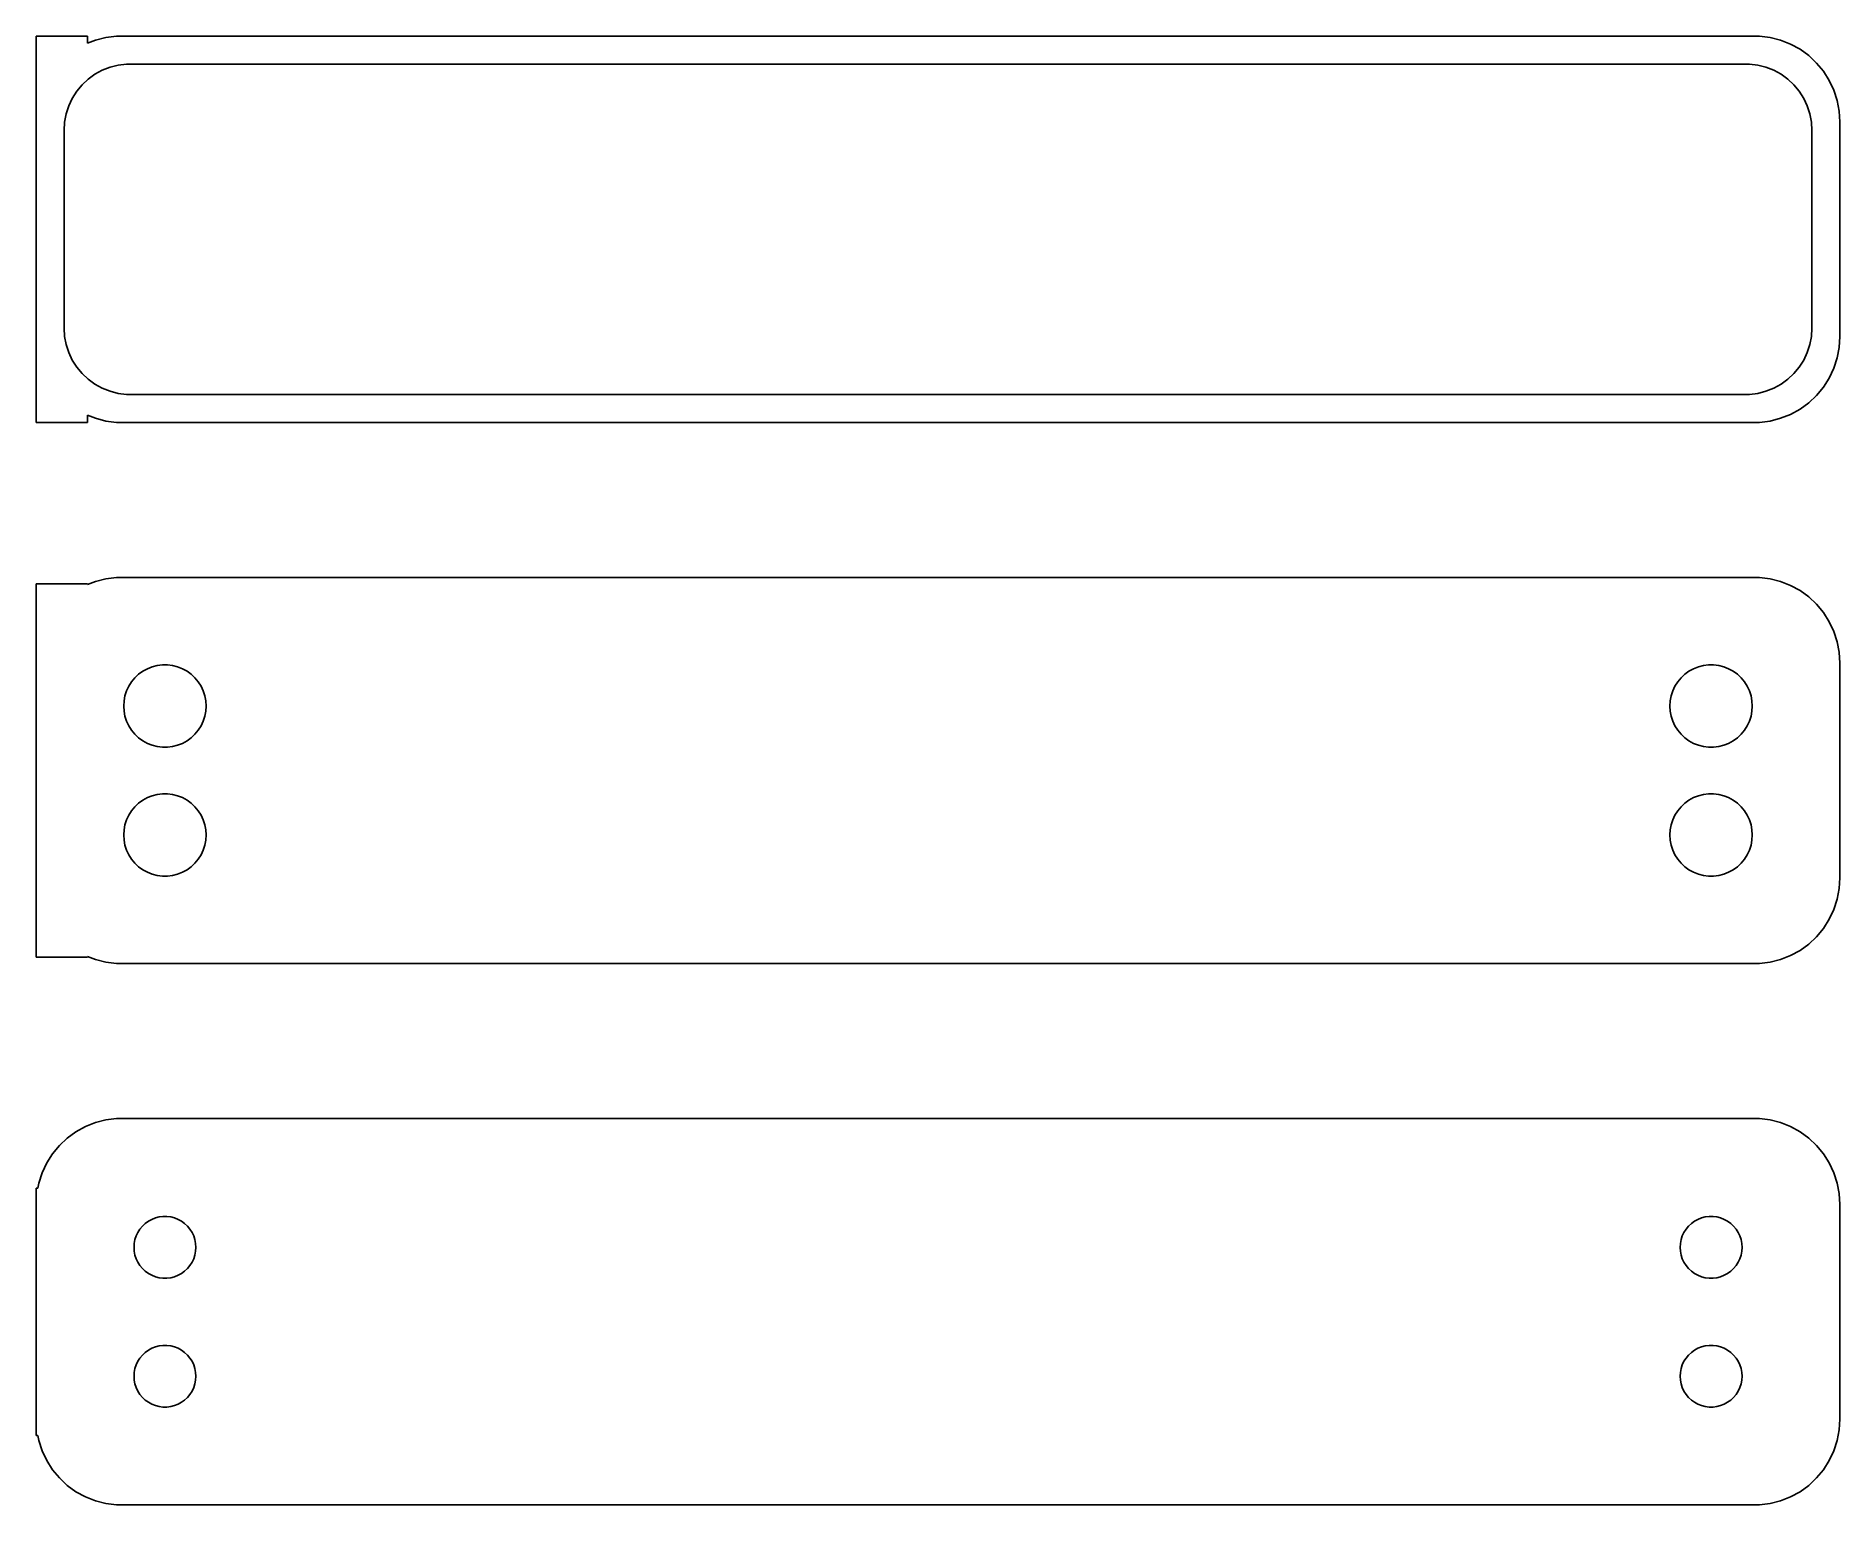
# Model space of a CAD drawing. Header units: metres. Extents: x -52 to 52, y 52 to 137.
import ezdxf

# ---------------------------------------------------------------- set-up
doc = ezdxf.new("R2010")
doc.units = ezdxf.units.M

msp = doc.modelspace()

# ---------------------------------------------------------------- linework, layer by layer
for p, q in [((-49.5, 137.24), (-52.5, 137.24)), ((-52.5, 137.24), (-52.5, 114.76)), ((-49.5, 136.825), (-49.5, 137.24)), ((-49.0451, 137.005), (-49.5, 136.825)), ((-48.4369, 137.161), (-49.0451, 137.005)), ((-47.8139, 137.24), (-48.4369, 137.161)), ((47.8139, 137.24), (-47.8139, 137.24)), ((48.4369, 137.161), (47.8139, 137.24)), ((49.0451, 137.005), (48.4369, 137.161)), ((49.6289, 136.774), (49.0451, 137.005)), ((50.1791, 136.472), (49.6289, 136.774)), ((-48.1967, 135.433), (-47.7256, 135.554)), ((-47.7256, 135.554), (-47.2432, 135.615)), ((-47.2432, 135.615), (47.2432, 135.615)), ((47.2432, 135.615), (47.7256, 135.554)), ((47.7256, 135.554), (48.1967, 135.433)), ((50.6871, 136.103), (50.1791, 136.472)), ((51.1448, 135.673), (50.6871, 136.103)), ((51.5451, 135.189), (51.1448, 135.673)), ((-50.133, 134.026), (-49.823, 134.401)), ((-49.823, 134.401), (-49.4685, 134.734)), ((-49.4685, 134.734), (-49.0751, 135.02)), ((-49.0751, 135.02), (-48.6489, 135.254)), ((-48.6489, 135.254), (-48.1967, 135.433)), ((48.1967, 135.433), (48.6489, 135.254)), ((48.6489, 135.254), (49.0751, 135.02)), ((49.0751, 135.02), (49.4685, 134.734)), ((49.4685, 134.734), (49.823, 134.401)), ((49.823, 134.401), (50.133, 134.026)), ((51.8815, 134.659), (51.5451, 135.189)), ((52.1489, 134.091), (51.8815, 134.659)), ((-50.6007, 133.176), (-50.3936, 133.616)), ((-50.3936, 133.616), (-50.133, 134.026)), ((50.133, 134.026), (50.3936, 133.616)), ((50.3936, 133.616), (50.6007, 133.176)), ((52.3429, 133.493), (52.1489, 134.091)), ((52.4606, 132.877), (52.3429, 133.493)), ((-50.8421, 132.235), (-50.751, 132.713)), ((-50.751, 132.713), (-50.6007, 133.176)), ((50.6007, 133.176), (50.751, 132.713)), ((50.751, 132.713), (50.8421, 132.235)), ((52.5, 132.25), (52.4606, 132.877)), ((-50.8726, 131.75), (-50.8421, 132.235)), ((-50.8726, 120.25), (-50.8726, 131.75)), ((50.8421, 132.235), (50.8726, 131.75)), ((50.8726, 131.75), (50.8726, 120.25)), ((52.5, 119.75), (52.5, 132.25)), ((-50.8421, 119.765), (-50.8726, 120.25)), ((-50.751, 119.287), (-50.8421, 119.765)), ((50.8421, 119.765), (50.751, 119.287)), ((50.8726, 120.25), (50.8421, 119.765)), ((52.4606, 119.123), (52.5, 119.75)), ((-50.6007, 118.824), (-50.751, 119.287)), ((-50.3936, 118.384), (-50.6007, 118.824)), ((50.6007, 118.824), (50.3936, 118.384)), ((50.751, 119.287), (50.6007, 118.824)), ((52.3429, 118.507), (52.4606, 119.123)), ((-50.133, 117.974), (-50.3936, 118.384)), ((-49.823, 117.599), (-50.133, 117.974)), ((50.133, 117.974), (49.823, 117.599)), ((50.3936, 118.384), (50.133, 117.974)), ((51.8815, 117.341), (52.1489, 117.909)), ((52.1489, 117.909), (52.3429, 118.507)), ((-49.4685, 117.266), (-49.823, 117.599)), ((-49.0751, 116.98), (-49.4685, 117.266)), ((-48.6489, 116.746), (-49.0751, 116.98)), ((-48.1967, 116.567), (-48.6489, 116.746)), ((-47.7256, 116.446), (-48.1967, 116.567)), ((48.1967, 116.567), (47.7256, 116.446)), ((48.6489, 116.746), (48.1967, 116.567)), ((49.0751, 116.98), (48.6489, 116.746)), ((49.4685, 117.266), (49.0751, 116.98)), ((49.823, 117.599), (49.4685, 117.266)), ((51.1448, 116.327), (51.5451, 116.811)), ((51.5451, 116.811), (51.8815, 117.341)), ((-47.2432, 116.385), (-47.7256, 116.446)), ((47.2432, 116.385), (-47.2432, 116.385)), ((47.7256, 116.446), (47.2432, 116.385)), ((49.6289, 115.226), (50.1791, 115.528)), ((50.1791, 115.528), (50.6871, 115.897)), ((50.6871, 115.897), (51.1448, 116.327)), ((-52.5, 114.76), (-49.5, 114.76)), ((-49.5, 115.175), (-49.0451, 114.995)), ((-49.5, 114.76), (-49.5, 115.175)), ((-49.0451, 114.995), (-48.4369, 114.839)), ((-48.4369, 114.839), (-47.8139, 114.76)), ((-47.8139, 114.76), (47.8139, 114.76)), ((47.8139, 114.76), (48.4369, 114.839)), ((48.4369, 114.839), (49.0451, 114.995)), ((49.0451, 114.995), (49.6289, 115.226)), ((-49.5, 105.365), (-52.5, 105.365)), ((-52.5, 105.365), (-52.5, 83.6352)), ((-49.0451, 105.505), (-49.5, 105.325)), ((-49.5, 105.325), (-49.5, 105.365)), ((-48.4369, 105.661), (-49.0451, 105.505)), ((-47.8139, 105.74), (-48.4369, 105.661)), ((47.8139, 105.74), (-47.8139, 105.74)), ((48.4369, 105.661), (47.8139, 105.74)), ((49.0451, 105.505), (48.4369, 105.661)), ((49.6289, 105.274), (49.0451, 105.505)), ((50.1791, 104.972), (49.6289, 105.274)), ((50.6871, 104.603), (50.1791, 104.972)), ((51.1448, 104.173), (50.6871, 104.603)), ((51.5451, 103.689), (51.1448, 104.173)), ((51.8815, 103.159), (51.5451, 103.689)), ((52.1489, 102.591), (51.8815, 103.159)), ((52.3429, 101.993), (52.1489, 102.591)), ((52.4606, 101.377), (52.3429, 101.993)), ((52.5, 100.75), (52.4606, 101.377)), ((-46.9416, 99.6607), (-46.7495, 99.8929)), ((-46.7495, 99.8929), (-46.5298, 100.099)), ((-46.5298, 100.099), (-46.286, 100.276)), ((-46.286, 100.276), (-46.0219, 100.422)), ((-46.0219, 100.422), (-45.7416, 100.533)), ((-45.7416, 100.533), (-45.4497, 100.607)), ((-45.4497, 100.607), (-45.1507, 100.645)), ((-45.1507, 100.645), (-44.8493, 100.645)), ((-44.8493, 100.645), (-44.5503, 100.607)), ((-44.5503, 100.607), (-44.2584, 100.533)), ((-44.2584, 100.533), (-43.9781, 100.422)), ((-43.9781, 100.422), (-43.714, 100.276)), ((-43.714, 100.276), (-43.4702, 100.099)), ((-43.4702, 100.099), (-43.2505, 99.8929)), ((-43.2505, 99.8929), (-43.0583, 99.6607)), ((43.0583, 99.6607), (43.2505, 99.8929)), ((43.2505, 99.8929), (43.4702, 100.099)), ((43.4702, 100.099), (43.714, 100.276)), ((43.714, 100.276), (43.9781, 100.422)), ((43.9781, 100.422), (44.2584, 100.533)), ((44.2584, 100.533), (44.5503, 100.607)), ((44.5503, 100.607), (44.8493, 100.645)), ((44.8493, 100.645), (45.1507, 100.645)), ((45.1507, 100.645), (45.4497, 100.607)), ((45.4497, 100.607), (45.7416, 100.533)), ((45.7416, 100.533), (46.0219, 100.422)), ((46.0219, 100.422), (46.286, 100.276)), ((46.286, 100.276), (46.5298, 100.099)), ((46.5298, 100.099), (46.7495, 99.8929)), ((46.7495, 99.8929), (46.9416, 99.6607)), ((52.5, 88.25), (52.5, 100.75)), ((-47.3811, 98.5508), (-47.3246, 98.8468)), ((-47.3246, 98.8468), (-47.2315, 99.1335)), ((-47.2315, 99.1335), (-47.1031, 99.4062)), ((-47.1031, 99.4062), (-46.9416, 99.6607)), ((-43.0583, 99.6607), (-42.8969, 99.4062)), ((-42.8969, 99.4062), (-42.7685, 99.1335)), ((-42.7685, 99.1335), (-42.6754, 98.8468)), ((-42.6754, 98.8468), (-42.6189, 98.5508)), ((42.6189, 98.5508), (42.6754, 98.8468)), ((42.6754, 98.8468), (42.7685, 99.1335)), ((42.7685, 99.1335), (42.8969, 99.4062)), ((42.8969, 99.4062), (43.0583, 99.6607)), ((46.9416, 99.6607), (47.1031, 99.4062)), ((47.1031, 99.4062), (47.2315, 99.1335)), ((47.2315, 99.1335), (47.3246, 98.8468)), ((47.3246, 98.8468), (47.3811, 98.5508)), ((-47.4, 98.25), (-47.3811, 98.5508)), ((-47.3811, 97.9492), (-47.4, 98.25)), ((-47.3246, 97.6531), (-47.3811, 97.9492)), ((-47.2315, 97.3665), (-47.3246, 97.6531)), ((-42.6754, 97.6531), (-42.7685, 97.3665)), ((-42.6189, 97.9492), (-42.6754, 97.6531)), ((-42.6189, 98.5508), (-42.6, 98.25)), ((-42.6, 98.25), (-42.6189, 97.9492)), ((42.6, 98.25), (42.6189, 98.5508)), ((42.6189, 97.9492), (42.6, 98.25)), ((42.6754, 97.6531), (42.6189, 97.9492)), ((42.7685, 97.3665), (42.6754, 97.6531)), ((47.3246, 97.6531), (47.2315, 97.3665)), ((47.3811, 97.9492), (47.3246, 97.6531)), ((47.3811, 98.5508), (47.4, 98.25)), ((47.4, 98.25), (47.3811, 97.9492)), ((-47.1031, 97.0938), (-47.2315, 97.3665)), ((-46.9416, 96.8393), (-47.1031, 97.0938)), ((-46.7495, 96.6071), (-46.9416, 96.8393)), ((-46.5298, 96.4008), (-46.7495, 96.6071)), ((-43.2505, 96.6071), (-43.4702, 96.4008)), ((-43.0583, 96.8393), (-43.2505, 96.6071)), ((-42.8969, 97.0938), (-43.0583, 96.8393)), ((-42.7685, 97.3665), (-42.8969, 97.0938)), ((42.8969, 97.0938), (42.7685, 97.3665)), ((43.0583, 96.8393), (42.8969, 97.0938)), ((43.2505, 96.6071), (43.0583, 96.8393)), ((43.4702, 96.4008), (43.2505, 96.6071)), ((46.7495, 96.6071), (46.5298, 96.4008)), ((46.9416, 96.8393), (46.7495, 96.6071)), ((47.1031, 97.0938), (46.9416, 96.8393)), ((47.2315, 97.3665), (47.1031, 97.0938)), ((-46.286, 96.2236), (-46.5298, 96.4008)), ((-46.0219, 96.0784), (-46.286, 96.2236)), ((-45.7416, 95.9675), (-46.0219, 96.0784)), ((-45.4497, 95.8925), (-45.7416, 95.9675)), ((-45.1507, 95.8547), (-45.4497, 95.8925)), ((-44.8493, 95.8547), (-45.1507, 95.8547)), ((-44.5503, 95.8925), (-44.8493, 95.8547)), ((-44.2584, 95.9675), (-44.5503, 95.8925)), ((-43.9781, 96.0784), (-44.2584, 95.9675)), ((-43.714, 96.2236), (-43.9781, 96.0784)), ((-43.4702, 96.4008), (-43.714, 96.2236)), ((43.714, 96.2236), (43.4702, 96.4008)), ((43.9781, 96.0784), (43.714, 96.2236)), ((44.2584, 95.9675), (43.9781, 96.0784)), ((44.5503, 95.8925), (44.2584, 95.9675)), ((44.8493, 95.8547), (44.5503, 95.8925)), ((45.1507, 95.8547), (44.8493, 95.8547)), ((45.4497, 95.8925), (45.1507, 95.8547)), ((45.7416, 95.9675), (45.4497, 95.8925)), ((46.0219, 96.0784), (45.7416, 95.9675)), ((46.286, 96.2236), (46.0219, 96.0784)), ((46.5298, 96.4008), (46.286, 96.2236)), ((-46.7495, 92.3929), (-46.5298, 92.5992)), ((-46.5298, 92.5992), (-46.286, 92.7764)), ((-46.286, 92.7764), (-46.0219, 92.9216)), ((-46.0219, 92.9216), (-45.7416, 93.0325)), ((-45.7416, 93.0325), (-45.4497, 93.1075)), ((-45.4497, 93.1075), (-45.1507, 93.1453)), ((-45.1507, 93.1453), (-44.8493, 93.1453)), ((-44.8493, 93.1453), (-44.5503, 93.1075)), ((-44.5503, 93.1075), (-44.2584, 93.0325)), ((-44.2584, 93.0325), (-43.9781, 92.9216)), ((-43.9781, 92.9216), (-43.714, 92.7764)), ((-43.714, 92.7764), (-43.4702, 92.5992)), ((-43.4702, 92.5992), (-43.2505, 92.3929)), ((43.2505, 92.3929), (43.4702, 92.5992)), ((43.4702, 92.5992), (43.714, 92.7764)), ((43.714, 92.7764), (43.9781, 92.9216)), ((43.9781, 92.9216), (44.2584, 93.0325)), ((44.2584, 93.0325), (44.5503, 93.1075)), ((44.5503, 93.1075), (44.8493, 93.1453)), ((44.8493, 93.1453), (45.1507, 93.1453)), ((45.1507, 93.1453), (45.4497, 93.1075)), ((45.4497, 93.1075), (45.7416, 93.0325)), ((45.7416, 93.0325), (46.0219, 92.9216)), ((46.0219, 92.9216), (46.286, 92.7764)), ((46.286, 92.7764), (46.5298, 92.5992)), ((46.5298, 92.5992), (46.7495, 92.3929)), ((-47.3246, 91.3469), (-47.2315, 91.6335)), ((-47.2315, 91.6335), (-47.1031, 91.9062)), ((-47.1031, 91.9062), (-46.9416, 92.1607)), ((-46.9416, 92.1607), (-46.7495, 92.3929)), ((-43.2505, 92.3929), (-43.0583, 92.1607)), ((-43.0583, 92.1607), (-42.8969, 91.9062)), ((-42.8969, 91.9062), (-42.7685, 91.6335)), ((-42.7685, 91.6335), (-42.6754, 91.3469)), ((42.6754, 91.3469), (42.7685, 91.6335)), ((42.7685, 91.6335), (42.8969, 91.9062)), ((42.8969, 91.9062), (43.0583, 92.1607)), ((43.0583, 92.1607), (43.2505, 92.3929)), ((46.7495, 92.3929), (46.9416, 92.1607)), ((46.9416, 92.1607), (47.1031, 91.9062)), ((47.1031, 91.9062), (47.2315, 91.6335)), ((47.2315, 91.6335), (47.3246, 91.3469)), ((-47.4, 90.75), (-47.3811, 91.0508)), ((-47.3811, 90.4492), (-47.4, 90.75)), ((-47.3811, 91.0508), (-47.3246, 91.3469)), ((-47.3246, 90.1532), (-47.3811, 90.4492)), ((-42.6754, 91.3469), (-42.6189, 91.0508)), ((-42.6189, 90.4492), (-42.6754, 90.1532)), ((-42.6189, 91.0508), (-42.6, 90.75)), ((-42.6, 90.75), (-42.6189, 90.4492)), ((42.6, 90.75), (42.6189, 91.0508)), ((42.6189, 90.4492), (42.6, 90.75)), ((42.6189, 91.0508), (42.6754, 91.3469)), ((42.6754, 90.1532), (42.6189, 90.4492)), ((47.3246, 91.3469), (47.3811, 91.0508)), ((47.3811, 90.4492), (47.3246, 90.1532)), ((47.3811, 91.0508), (47.4, 90.75)), ((47.4, 90.75), (47.3811, 90.4492)), ((-47.2315, 89.8665), (-47.3246, 90.1532)), ((-47.1031, 89.5938), (-47.2315, 89.8665)), ((-46.9416, 89.3393), (-47.1031, 89.5938)), ((-46.7495, 89.1071), (-46.9416, 89.3393)), ((-43.0583, 89.3393), (-43.2505, 89.1071)), ((-42.8969, 89.5938), (-43.0583, 89.3393)), ((-42.7685, 89.8665), (-42.8969, 89.5938)), ((-42.6754, 90.1532), (-42.7685, 89.8665)), ((42.7685, 89.8665), (42.6754, 90.1532)), ((42.8969, 89.5938), (42.7685, 89.8665)), ((43.0583, 89.3393), (42.8969, 89.5938)), ((43.2505, 89.1071), (43.0583, 89.3393)), ((46.9416, 89.3393), (46.7495, 89.1071)), ((47.1031, 89.5938), (46.9416, 89.3393)), ((47.2315, 89.8665), (47.1031, 89.5938)), ((47.3246, 90.1532), (47.2315, 89.8665)), ((-46.5298, 88.9008), (-46.7495, 89.1071)), ((-46.286, 88.7236), (-46.5298, 88.9008)), ((-46.0219, 88.5784), (-46.286, 88.7236)), ((-45.7416, 88.4675), (-46.0219, 88.5784)), ((-45.4497, 88.3925), (-45.7416, 88.4675)), ((-45.1507, 88.3547), (-45.4497, 88.3925)), ((-44.8493, 88.3547), (-45.1507, 88.3547)), ((-44.5503, 88.3925), (-44.8493, 88.3547)), ((-44.2584, 88.4675), (-44.5503, 88.3925)), ((-43.9781, 88.5784), (-44.2584, 88.4675)), ((-43.714, 88.7236), (-43.9781, 88.5784)), ((-43.4702, 88.9008), (-43.714, 88.7236)), ((-43.2505, 89.1071), (-43.4702, 88.9008)), ((43.4702, 88.9008), (43.2505, 89.1071)), ((43.714, 88.7236), (43.4702, 88.9008)), ((43.9781, 88.5784), (43.714, 88.7236)), ((44.2584, 88.4675), (43.9781, 88.5784)), ((44.5503, 88.3925), (44.2584, 88.4675)), ((44.8493, 88.3547), (44.5503, 88.3925)), ((45.1507, 88.3547), (44.8493, 88.3547)), ((45.4497, 88.3925), (45.1507, 88.3547)), ((45.7416, 88.4675), (45.4497, 88.3925)), ((46.0219, 88.5784), (45.7416, 88.4675)), ((46.286, 88.7236), (46.0219, 88.5784)), ((46.5298, 88.9008), (46.286, 88.7236)), ((46.7495, 89.1071), (46.5298, 88.9008)), ((52.4606, 87.6233), (52.5, 88.25)), ((52.3429, 87.0066), (52.4606, 87.6233)), ((51.8815, 85.8412), (52.1489, 86.4094)), ((52.1489, 86.4094), (52.3429, 87.0066)), ((51.1448, 84.8273), (51.5451, 85.3111)), ((51.5451, 85.3111), (51.8815, 85.8412)), ((49.6289, 83.7259), (50.1791, 84.0284)), ((50.1791, 84.0284), (50.6871, 84.3974)), ((50.6871, 84.3974), (51.1448, 84.8273)), ((-52.5, 83.6352), (-49.5, 83.6352)), ((-49.5, 83.6352), (-49.5, 83.6748)), ((-49.5, 83.6748), (-49.0451, 83.4947)), ((-49.0451, 83.4947), (-48.4369, 83.3386)), ((-48.4369, 83.3386), (-47.8139, 83.2599)), ((-47.8139, 83.2599), (47.8139, 83.2599)), ((47.8139, 83.2599), (48.4369, 83.3386)), ((48.4369, 83.3386), (49.0451, 83.4947)), ((49.0451, 83.4947), (49.6289, 83.7259)), ((-49.6289, 73.7741), (-50.1791, 73.4716)), ((-49.0451, 74.0053), (-49.6289, 73.7741)), ((-48.4369, 74.1614), (-49.0451, 74.0053)), ((-47.8139, 74.2401), (-48.4369, 74.1614)), ((47.8139, 74.2401), (-47.8139, 74.2401)), ((48.4369, 74.1614), (47.8139, 74.2401)), ((49.0451, 74.0053), (48.4369, 74.1614)), ((49.6289, 73.7741), (49.0451, 74.0053)), ((50.1791, 73.4716), (49.6289, 73.7741)), ((-51.1448, 72.6727), (-51.5451, 72.1889)), ((-50.6871, 73.1026), (-51.1448, 72.6727)), ((-50.1791, 73.4716), (-50.6871, 73.1026)), ((50.6871, 73.1026), (50.1791, 73.4716)), ((51.1448, 72.6727), (50.6871, 73.1026)), ((51.5451, 72.1889), (51.1448, 72.6727)), ((-51.8815, 71.6588), (-52.1489, 71.0906)), ((-51.5451, 72.1889), (-51.8815, 71.6588)), ((51.8815, 71.6588), (51.5451, 72.1889)), ((52.1489, 71.0906), (51.8815, 71.6588)), ((-52.3429, 70.4934), (-52.4, 70.1942)), ((-52.1489, 71.0906), (-52.3429, 70.4934)), ((52.3429, 70.4934), (52.1489, 71.0906)), ((52.4606, 69.8767), (52.3429, 70.4934)), ((-52.4, 70.1942), (-52.5, 70.1942)), ((-52.5, 70.1942), (-52.5, 55.8058)), ((52.5, 69.25), (52.4606, 69.8767)), ((-46.1474, 68.1369), (-45.9645, 68.2698)), ((-45.9645, 68.2698), (-45.7664, 68.3787)), ((-45.7664, 68.3787), (-45.5562, 68.4619)), ((-45.5562, 68.4619), (-45.3373, 68.5181)), ((-45.3373, 68.5181), (-45.113, 68.5464)), ((-45.113, 68.5464), (-44.887, 68.5464)), ((-44.887, 68.5464), (-44.6627, 68.5181)), ((-44.6627, 68.5181), (-44.4438, 68.4619)), ((-44.4438, 68.4619), (-44.2336, 68.3787)), ((-44.2336, 68.3787), (-44.0355, 68.2698)), ((-44.0355, 68.2698), (-43.8526, 68.1369)), ((43.8526, 68.1369), (44.0355, 68.2698)), ((44.0355, 68.2698), (44.2336, 68.3787)), ((44.2336, 68.3787), (44.4438, 68.4619)), ((44.4438, 68.4619), (44.6627, 68.5181)), ((44.6627, 68.5181), (44.887, 68.5464)), ((44.887, 68.5464), (45.113, 68.5464)), ((45.113, 68.5464), (45.3373, 68.5181)), ((45.3373, 68.5181), (45.5562, 68.4619)), ((45.5562, 68.4619), (45.7664, 68.3787)), ((45.7664, 68.3787), (45.9645, 68.2698)), ((45.9645, 68.2698), (46.1474, 68.1369)), ((52.5, 56.75), (52.5, 69.25)), ((-46.7434, 67.1976), (-46.6736, 67.4126)), ((-46.6736, 67.4126), (-46.5773, 67.6171)), ((-46.5773, 67.6171), (-46.4562, 67.808)), ((-46.4562, 67.808), (-46.3121, 67.9822)), ((-46.3121, 67.9822), (-46.1474, 68.1369)), ((-43.8526, 68.1369), (-43.6879, 67.9822)), ((-43.6879, 67.9822), (-43.5438, 67.808)), ((-43.5438, 67.808), (-43.4226, 67.6171)), ((-43.4226, 67.6171), (-43.3264, 67.4126)), ((-43.3264, 67.4126), (-43.2565, 67.1976)), ((43.2565, 67.1976), (43.3264, 67.4126)), ((43.3264, 67.4126), (43.4226, 67.6171)), ((43.4226, 67.6171), (43.5438, 67.808)), ((43.5438, 67.808), (43.6879, 67.9822)), ((43.6879, 67.9822), (43.8526, 68.1369)), ((46.1474, 68.1369), (46.3121, 67.9822)), ((46.3121, 67.9822), (46.4562, 67.808)), ((46.4562, 67.808), (46.5773, 67.6171)), ((46.5773, 67.6171), (46.6736, 67.4126)), ((46.6736, 67.4126), (46.7434, 67.1976)), ((-46.8, 66.75), (-46.7858, 66.9756)), ((-46.7858, 66.5244), (-46.8, 66.75)), ((-46.7858, 66.9756), (-46.7434, 67.1976)), ((-46.7434, 66.3024), (-46.7858, 66.5244)), ((-46.6736, 66.0874), (-46.7434, 66.3024)), ((-43.2565, 66.3024), (-43.3264, 66.0874)), ((-43.2565, 67.1976), (-43.2142, 66.9756)), ((-43.2142, 66.5244), (-43.2565, 66.3024)), ((-43.2142, 66.9756), (-43.2, 66.75)), ((-43.2, 66.75), (-43.2142, 66.5244)), ((43.2, 66.75), (43.2142, 66.9756)), ((43.2142, 66.5244), (43.2, 66.75)), ((43.2142, 66.9756), (43.2565, 67.1976)), ((43.2565, 66.3024), (43.2142, 66.5244)), ((43.3264, 66.0874), (43.2565, 66.3024)), ((46.7434, 66.3024), (46.6736, 66.0874)), ((46.7434, 67.1976), (46.7858, 66.9756)), ((46.7858, 66.5244), (46.7434, 66.3024)), ((46.7858, 66.9756), (46.8, 66.75)), ((46.8, 66.75), (46.7858, 66.5244)), ((-46.5773, 65.8828), (-46.6736, 66.0874)), ((-46.4562, 65.692), (-46.5773, 65.8828)), ((-46.3121, 65.5178), (-46.4562, 65.692)), ((-46.1474, 65.3631), (-46.3121, 65.5178)), ((-45.9645, 65.2302), (-46.1474, 65.3631)), ((-45.7664, 65.1213), (-45.9645, 65.2302)), ((-45.5562, 65.0381), (-45.7664, 65.1213)), ((-44.2336, 65.1213), (-44.4438, 65.0381)), ((-44.0355, 65.2302), (-44.2336, 65.1213)), ((-43.8526, 65.3631), (-44.0355, 65.2302)), ((-43.6879, 65.5178), (-43.8526, 65.3631)), ((-43.5438, 65.692), (-43.6879, 65.5178)), ((-43.4226, 65.8828), (-43.5438, 65.692)), ((-43.3264, 66.0874), (-43.4226, 65.8828)), ((43.4226, 65.8828), (43.3264, 66.0874)), ((43.5438, 65.692), (43.4226, 65.8828)), ((43.6879, 65.5178), (43.5438, 65.692)), ((43.8526, 65.3631), (43.6879, 65.5178)), ((44.0355, 65.2302), (43.8526, 65.3631)), ((44.2336, 65.1213), (44.0355, 65.2302)), ((44.4438, 65.0381), (44.2336, 65.1213)), ((45.7664, 65.1213), (45.5562, 65.0381)), ((45.9645, 65.2302), (45.7664, 65.1213)), ((46.1474, 65.3631), (45.9645, 65.2302)), ((46.3121, 65.5178), (46.1474, 65.3631)), ((46.4562, 65.692), (46.3121, 65.5178)), ((46.5773, 65.8828), (46.4562, 65.692)), ((46.6736, 66.0874), (46.5773, 65.8828)), ((-45.3373, 64.9819), (-45.5562, 65.0381)), ((-45.113, 64.9536), (-45.3373, 64.9819)), ((-44.887, 64.9536), (-45.113, 64.9536)), ((-44.6627, 64.9819), (-44.887, 64.9536)), ((-44.4438, 65.0381), (-44.6627, 64.9819)), ((44.6627, 64.9819), (44.4438, 65.0381)), ((44.887, 64.9536), (44.6627, 64.9819)), ((45.113, 64.9536), (44.887, 64.9536)), ((45.3373, 64.9819), (45.113, 64.9536)), ((45.5562, 65.0381), (45.3373, 64.9819)), ((-45.7664, 60.8787), (-45.5562, 60.9619)), ((-45.5562, 60.9619), (-45.3373, 61.0181)), ((-45.3373, 61.0181), (-45.113, 61.0464)), ((-45.113, 61.0464), (-44.887, 61.0464)), ((-44.887, 61.0464), (-44.6627, 61.0181)), ((-44.6627, 61.0181), (-44.4438, 60.9619)), ((-44.4438, 60.9619), (-44.2336, 60.8787)), ((44.2336, 60.8787), (44.4438, 60.9619)), ((44.4438, 60.9619), (44.6627, 61.0181)), ((44.6627, 61.0181), (44.887, 61.0464)), ((44.887, 61.0464), (45.113, 61.0464)), ((45.113, 61.0464), (45.3373, 61.0181)), ((45.3373, 61.0181), (45.5562, 60.9619)), ((45.5562, 60.9619), (45.7664, 60.8787)), ((-46.7434, 59.6976), (-46.6736, 59.9126)), ((-46.6736, 59.9126), (-46.5773, 60.1172)), ((-46.5773, 60.1172), (-46.4562, 60.308)), ((-46.4562, 60.308), (-46.3121, 60.4822)), ((-46.3121, 60.4822), (-46.1474, 60.6369)), ((-46.1474, 60.6369), (-45.9645, 60.7698)), ((-45.9645, 60.7698), (-45.7664, 60.8787)), ((-44.2336, 60.8787), (-44.0355, 60.7698)), ((-44.0355, 60.7698), (-43.8526, 60.6369)), ((-43.8526, 60.6369), (-43.6879, 60.4822)), ((-43.6879, 60.4822), (-43.5438, 60.308)), ((-43.5438, 60.308), (-43.4226, 60.1172)), ((-43.4226, 60.1172), (-43.3264, 59.9126)), ((-43.3264, 59.9126), (-43.2565, 59.6976)), ((43.2565, 59.6976), (43.3264, 59.9126)), ((43.3264, 59.9126), (43.4226, 60.1172)), ((43.4226, 60.1172), (43.5438, 60.308)), ((43.5438, 60.308), (43.6879, 60.4822)), ((43.6879, 60.4822), (43.8526, 60.6369)), ((43.8526, 60.6369), (44.0355, 60.7698)), ((44.0355, 60.7698), (44.2336, 60.8787)), ((45.7664, 60.8787), (45.9645, 60.7698)), ((45.9645, 60.7698), (46.1474, 60.6369)), ((46.1474, 60.6369), (46.3121, 60.4822)), ((46.3121, 60.4822), (46.4562, 60.308)), ((46.4562, 60.308), (46.5773, 60.1172)), ((46.5773, 60.1172), (46.6736, 59.9126)), ((46.6736, 59.9126), (46.7434, 59.6976)), ((-46.8, 59.25), (-46.7858, 59.4756)), ((-46.7858, 59.0244), (-46.8, 59.25)), ((-46.7858, 59.4756), (-46.7434, 59.6976)), ((-46.7434, 58.8024), (-46.7858, 59.0244)), ((-46.6736, 58.5874), (-46.7434, 58.8024)), ((-43.2565, 58.8024), (-43.3264, 58.5874)), ((-43.2565, 59.6976), (-43.2142, 59.4756)), ((-43.2142, 59.0244), (-43.2565, 58.8024)), ((-43.2142, 59.4756), (-43.2, 59.25)), ((-43.2, 59.25), (-43.2142, 59.0244)), ((43.2, 59.25), (43.2142, 59.4756)), ((43.2142, 59.0244), (43.2, 59.25)), ((43.2142, 59.4756), (43.2565, 59.6976)), ((43.2565, 58.8024), (43.2142, 59.0244)), ((43.3264, 58.5874), (43.2565, 58.8024)), ((46.7434, 58.8024), (46.6736, 58.5874)), ((46.7434, 59.6976), (46.7858, 59.4756)), ((46.7858, 59.0244), (46.7434, 58.8024)), ((46.7858, 59.4756), (46.8, 59.25)), ((46.8, 59.25), (46.7858, 59.0244)), ((-46.5773, 58.3829), (-46.6736, 58.5874)), ((-46.4562, 58.192), (-46.5773, 58.3829)), ((-46.3121, 58.0178), (-46.4562, 58.192)), ((-46.1474, 57.8631), (-46.3121, 58.0178)), ((-45.9645, 57.7302), (-46.1474, 57.8631)), ((-43.8526, 57.8631), (-44.0355, 57.7302)), ((-43.6879, 58.0178), (-43.8526, 57.8631)), ((-43.5438, 58.192), (-43.6879, 58.0178)), ((-43.4226, 58.3829), (-43.5438, 58.192)), ((-43.3264, 58.5874), (-43.4226, 58.3829)), ((43.4226, 58.3829), (43.3264, 58.5874)), ((43.5438, 58.192), (43.4226, 58.3829)), ((43.6879, 58.0178), (43.5438, 58.192)), ((43.8526, 57.8631), (43.6879, 58.0178)), ((44.0355, 57.7302), (43.8526, 57.8631)), ((46.1474, 57.8631), (45.9645, 57.7302)), ((46.3121, 58.0178), (46.1474, 57.8631)), ((46.4562, 58.192), (46.3121, 58.0178)), ((46.5773, 58.3829), (46.4562, 58.192)), ((46.6736, 58.5874), (46.5773, 58.3829)), ((-45.7664, 57.6213), (-45.9645, 57.7302)), ((-45.5562, 57.5381), (-45.7664, 57.6213)), ((-45.3373, 57.4819), (-45.5562, 57.5381)), ((-45.113, 57.4536), (-45.3373, 57.4819)), ((-44.887, 57.4536), (-45.113, 57.4536)), ((-44.6627, 57.4819), (-44.887, 57.4536)), ((-44.4438, 57.5381), (-44.6627, 57.4819)), ((-44.2336, 57.6213), (-44.4438, 57.5381)), ((-44.0355, 57.7302), (-44.2336, 57.6213)), ((44.2336, 57.6213), (44.0355, 57.7302)), ((44.4438, 57.5381), (44.2336, 57.6213)), ((44.6627, 57.4819), (44.4438, 57.5381)), ((44.887, 57.4536), (44.6627, 57.4819)), ((45.113, 57.4536), (44.887, 57.4536)), ((45.3373, 57.4819), (45.113, 57.4536)), ((45.5562, 57.5381), (45.3373, 57.4819)), ((45.7664, 57.6213), (45.5562, 57.5381)), ((45.9645, 57.7302), (45.7664, 57.6213)), ((52.4606, 56.1233), (52.5, 56.75)), ((-52.5, 55.8058), (-52.4, 55.8058)), ((-52.4, 55.8058), (-52.3429, 55.5066)), ((52.3429, 55.5066), (52.4606, 56.1233)), ((-52.3429, 55.5066), (-52.1489, 54.9094)), ((-52.1489, 54.9094), (-51.8815, 54.3412)), ((51.8815, 54.3412), (52.1489, 54.9094)), ((52.1489, 54.9094), (52.3429, 55.5066)), ((-51.8815, 54.3412), (-51.5451, 53.8111)), ((-51.5451, 53.8111), (-51.1448, 53.3273)), ((51.1448, 53.3273), (51.5451, 53.8111)), ((51.5451, 53.8111), (51.8815, 54.3412)), ((-51.1448, 53.3273), (-50.6871, 52.8974)), ((-50.6871, 52.8974), (-50.1791, 52.5284)), ((-50.1791, 52.5284), (-49.6289, 52.2259)), ((49.6289, 52.2259), (50.1791, 52.5284)), ((50.1791, 52.5284), (50.6871, 52.8974)), ((50.6871, 52.8974), (51.1448, 53.3273)), ((-49.6289, 52.2259), (-49.0451, 51.9947)), ((-49.0451, 51.9947), (-48.4369, 51.8386)), ((-48.4369, 51.8386), (-47.8139, 51.7599)), ((-47.8139, 51.7599), (47.8139, 51.7599)), ((47.8139, 51.7599), (48.4369, 51.8386)), ((48.4369, 51.8386), (49.0451, 51.9947)), ((49.0451, 51.9947), (49.6289, 52.2259))]:
    msp.add_line(p, q)

doc.saveas('drawing.dxf')
